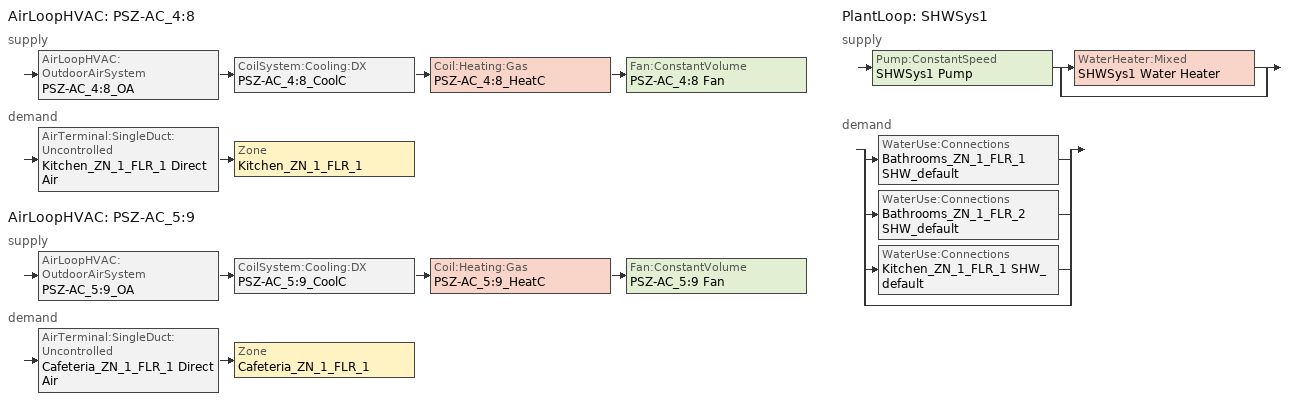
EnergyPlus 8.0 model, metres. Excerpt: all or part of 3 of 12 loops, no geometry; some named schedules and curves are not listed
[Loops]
AirLoopHVAC 'PSZ-AC_4:8'
 supply: AirLoopHVAC:OutdoorAirSystem 'PSZ-AC_4:8_OA' > CoilSystem:Cooling:DX 'PSZ-AC_4:8_CoolC' > Coil:Heating:Gas 'PSZ-AC_4:8_HeatC' > Fan:ConstantVolume 'PSZ-AC_4:8 Fan'
 demand: AirTerminal:SingleDuct:Uncontrolled 'Kitchen_ZN_1_FLR_1 Direct Air' > Zone 'Kitchen_ZN_1_FLR_1'
AirLoopHVAC 'PSZ-AC_5:9'
 supply: AirLoopHVAC:OutdoorAirSystem 'PSZ-AC_5:9_OA' > CoilSystem:Cooling:DX 'PSZ-AC_5:9_CoolC' > Coil:Heating:Gas 'PSZ-AC_5:9_HeatC' > Fan:ConstantVolume 'PSZ-AC_5:9 Fan'
 demand: AirTerminal:SingleDuct:Uncontrolled 'Cafeteria_ZN_1_FLR_1 Direct Air' > Zone 'Cafeteria_ZN_1_FLR_1'
PlantLoop 'SHWSys1'
 supply: Pump:ConstantSpeed 'SHWSys1 Pump' > split
  | WaterHeater:Mixed 'SHWSys1 Water Heater'
  | bypass
 demand: split
  | WaterUse:Connections 'Bathrooms_ZN_1_FLR_1 SHW_default'
  | WaterUse:Connections 'Bathrooms_ZN_1_FLR_2 SHW_default'
  | WaterUse:Connections 'Kitchen_ZN_1_FLR_1 SHW_default'
  | bypass
[Sizing:Zone] Zone Cooling Design Supply Air Temperature Input Method=SupplyAirTemperature; Zone Cooling Design Supply Air Temperature {C}=12.8; Zone Heating Design Supply Air Temperature Input Method=SupplyAirTemperature; Zone Heating Design Supply Air Temperature {C}=40; Zone Cooling Design Supply Air Humidity Ratio {kg-H2O/kg-air}=0.0085; Zone Heating Design Supply Air Humidity Ratio {kg-H2O/kg-air}=0.008; Zone Heating Sizing Factor=0; Zone Cooling Sizing Factor=0; Cooling Design Air Flow Method=DesignDay; Cooling Design Air Flow Rate {m3/s}=0; Cooling Minimum Air Flow {m3/s}=0; Cooling Minimum Air Flow Fraction=0; Heating Design Air Flow Method=DesignDay; Heating Design Air Flow Rate {m3/s}=0
Name | Design Specification Outdoor Air Object
Kitchen_ZN_1_FLR_1 | SZ DSOA Kitchen_ZN_1_FLR_1
Cafeteria_ZN_1_FLR_1 | SZ DSOA Cafeteria_ZN_1_FLR_1
[DesignSpecification:OutdoorAir]
Name | Outdoor Air Method | Outdoor Air Flow per Zone {m3/s} | Outdoor Air Flow per Zone Floor Area {m3/s-m2}
SZ DSOA Kitchen_ZN_1_FLR_1 | Flow/Zone | 2.54852
SZ DSOA Cafeteria_ZN_1_FLR_1 | Flow/Area |  | 0.0047241
[Fan:ZoneExhaust]
Kitchen_ZN_1_FLR_1 Exhaust Fan: Kitchen_Exhaust_SCH, 0.16, 125, 2.548516, Kitchen_Exhaust_SCH_DCV, Kitchen Exhaust Fan Balanced Exhaust Fraction Schedule
[Sizing:System] Type of Load to Size On=Sensible; Design Outdoor Air Flow Rate {m3/s}=AUTOSIZE; Minimum System Air Flow Ratio=1; Preheat Design Temperature {C}=7; Preheat Design Humidity Ratio {kgWater/kgDryAir}=0.008; Precool Design Temperature {C}=12.8; Precool Design Humidity Ratio {kgWater/kgDryAir}=0.008; Central Cooling Design Supply Air Temperature {C}=12.8; Central Heating Design Supply Air Temperature                        !- Central Heating Design Supply Air Temperature {C}=40; Sizing Option=Coincident; 100% Outdoor Air in Cooling=No; 100% Outdoor Air in Heating=No; Central Cooling Design Supply Air Humidity Ratio {kg-H2O/kg-Air}=0.0085; Central Heating Design Supply Air Humidity Ratio {kgWater/kgDryAir}=0.008; Cooling Design Air Flow Method=DesignDay; Cooling Design Air Flow Rate {m3/s}=0; Heating Design Air Flow Method=DesignDay; Heating Design Air Flow Rate {m3/s}=0; System Outdoor Air Method=ZoneSum
PSZ-AC_4:8; PSZ-AC_5:9
[Sizing:Plant]
SHWSys1: Loop Type=Heating; Design Loop Exit Temperature {C}=48.9; Loop Design Temperature Difference {deltaC}=5
[ZoneControl:Thermostat] Control Type Schedule=Dual Zone Control Type Sched
Name | Zone or ZoneList | Control 1
Kitchen_ZN_1_FLR_1 Thermostat | Kitchen_ZN_1_FLR_1 | Kitchen_ZN_1_FLR_1 DualSPSched
Cafeteria_ZN_1_FLR_1 Thermostat | Cafeteria_ZN_1_FLR_1 | Cafeteria_ZN_1_FLR_1 DualSPSched
[ThermostatSetpoint:DualSetpoint] Cooling Setpoint Temperature Schedule=CLGSETP_SCH_NO_SETBACK
Name | Heating Setpoint Temperature Schedule
Kitchen_ZN_1_FLR_1 DualSPSched | HTGSETP_SCH_PSZ_AC_4_8
Cafeteria_ZN_1_FLR_1 DualSPSched | HTGSETP_SCH_PSZ_AC_5_9
[AirTerminal:SingleDuct:Uncontrolled] Availability Schedule=ALWAYS_ON; Maximum Air Flow Rate {m3/s}=AUTOSIZE
Kitchen_ZN_1_FLR_1 Direct Air; Cafeteria_ZN_1_FLR_1 Direct Air
[Zone equipment]
Kitchen_ZN_1_FLR_1: Kitchen_ZN_1_FLR_1 Exhaust Fan, Kitchen_ZN_1_FLR_1 Direct Air
Cafeteria_ZN_1_FLR_1: Cafeteria_ZN_1_FLR_1 Direct Air
[Fan:ConstantVolume] Availability Schedule=HVACOperationSchd; Fan Efficiency=0.58175; Pressure Rise {Pa}=622.5; Maximum Flow Rate {m3/s}=AUTOSIZE; Motor Efficiency=0.895; Motor In Airstream Fraction=1
PSZ-AC_4:8 Fan; PSZ-AC_5:9 Fan
[Coil:Cooling:DX:TwoSpeed] Availability Schedule=ALWAYS_ON; Rated High Speed Sensible Heat Ratio=0.67608; Rated Low Speed Sensible Heat Ratio=0.67608
Name | Rated High Speed Total Cooling Capacity {W} | Rated High Speed COP {W/W} | Rated High Speed Air Flow Rate {m3/s} | Total Cooling Capacity Function of Temperature Curve | Total Cooling Capacity Function of Flow Fraction Curve | Energy Input Ratio Function of Temperature Curve | Energy Input Ratio Function of Flow Fraction Curve | Part Load Fraction Correlation Curve | Rated Low Speed Total Cooling Capacity {W} | Rated Low Speed COP {W/W} | Rated Low Speed Air Flow Rate {m3/s} | Low Speed Total Cooling Capacity Function of Temperature Curve | Low Speed Energy Input Ratio Function of Temperature Curve
PSZ-AC_4:8_CoolC DXCoil | 63285.73 | 3.73224 | 2.54852 | PSZ-AC_4:8_CoolCLennoxStandard10Ton_TGA120S2B_CapFT | PSZ-AC_4:8_CoolCLennoxStandard10Ton_TGA120S2B_CapFF | PSZ-AC_4:8_CoolCLennoxStandard10Ton_TGA120S2B_EIRFT | PSZ-AC_4:8_CoolCLennoxStandard10Ton_TGA120S2B_EIRFFF | PSZ-AC_4:8_CoolCLennoxStandard10Ton_TGA120S2B_PLR | 31642.9 | 3.73224 | 1.69901 | PSZ-AC_4:8_CoolCLennoxStandard10Ton_TGA120S2B_CapFT | PSZ-AC_4:8_CoolCLennoxStandard10Ton_TGA120S2B_EIRFT
PSZ-AC_5:9_CoolC DXCoil | 73201.91 | 3.39929 | 2.94784 | PSZ-AC_5:9_CoolCLennoxStandard10Ton_TGA120S2B_CapFT | PSZ-AC_5:9_CoolCLennoxStandard10Ton_TGA120S2B_CapFF | PSZ-AC_5:9_CoolCLennoxStandard10Ton_TGA120S2B_EIRFT | PSZ-AC_5:9_CoolCLennoxStandard10Ton_TGA120S2B_EIRFFF | PSZ-AC_5:9_CoolCLennoxStandard10Ton_TGA120S2B_PLR | 36601 | 3.39929 | 1.96523 | PSZ-AC_5:9_CoolCLennoxStandard10Ton_TGA120S2B_CapFT | PSZ-AC_5:9_CoolCLennoxStandard10Ton_TGA120S2B_EIRFT
[Coil:Heating:Gas] Availability Schedule=ALWAYS_ON; Gas Burner Efficiency=0.8; Nominal Capacity                        !- Nominal Capacity {W}=AUTOSIZE
PSZ-AC_4:8_HeatC; PSZ-AC_5:9_HeatC
[CoilSystem:Cooling:DX] Availability Schedule=ALWAYS_ON
Name | Cooling Coil
PSZ-AC_4:8_CoolC | PSZ-AC_4:8_CoolC DXCoil
PSZ-AC_5:9_CoolC | PSZ-AC_5:9_CoolC DXCoil
[Controller:OutdoorAir] Minimum Outdoor Air Flow Rate {m3/s}=AUTOSIZE; Maximum Outdoor Air Flow Rate {m3/s}=AUTOSIZE; Economizer Control Type=DifferentialEnthalpy; Economizer Control Action Type=ModulateFlow; Lockout Type=NoLockout; Minimum Limit Type=FixedMinimum
Name | Minimum Outdoor Air Schedule | Maximum Fraction of Outdoor Air Schedule | Heat Recovery Bypass Control Type
PSZ-AC_4:8_OA_Controller | Kitchen_Exhaust_SCH | PSZ4_8_Timestep_Econ_Eff_SCH
PSZ-AC_5:9_OA_Controller | MinOA_MotorizedDamper_Sched | PSZ5_9_Timestep_Econ_Eff_SCH | BypassWhenOAFlowGreaterThanMinimum
[AirLoopHVAC] Design Supply Air Flow Rate {m3/s}=AUTOSIZE
PSZ-AC_4:8; PSZ-AC_5:9
[Pump:ConstantSpeed]
SHWSys1 Pump: Rated Flow Rate {m3/s}=autosize; Rated Pump Head {Pa}=34026; Rated Power Consumption {W}=AUTOSIZE; Motor Efficiency=0.3; Fraction of Motor Inefficiencies to Fluid Stream=0; Pump Control Type=Intermittent
[SetpointManager:Scheduled]
SHWSys1 Loop Setpoint Manager: Control Variable=Temperature; Schedule=SHWSys1-Loop-Temp-Schedule; Setpoint Node or NodeList=SHWSys1 Supply Outlet Node
[WaterHeater:Mixed] Deadband Temperature Difference {deltaC}=2; Maximum Temperature Limit {C}=82.2222; Heater Control Type=Cycle
Name | Tank Volume {m3} | Setpoint Temperature Schedule | Heater Maximum Capacity {W} | Heater Fuel Type | Heater Thermal Efficiency | Off Cycle Parasitic Fuel Consumption Rate {W} | Off Cycle Parasitic Fuel Type | Off Cycle Parasitic Heat Fraction to Tank | On Cycle Parasitic Fuel Consumption Rate {W} | On Cycle Parasitic Fuel Type | Ambient Temperature Indicator | Ambient Temperature Zone | Off Cycle Loss Coefficient to Ambient Temperature {W/K} | On Cycle Loss Coefficient to Ambient Temperature {W/K} | Use Side Effectiveness | Source Side Effectiveness | Use Side Design Flow Rate {m3/s} | Source Side Design Flow Rate {m3/s} | Indirect Water Heating Recovery Time {hr} | Heater Minimum Capacity {W} | Off-Cycle Loss Coefficient To Ambient Temperature {W/K}. | On-Cycle Loss Coefficient To Ambient Temperature {W/K}   . | Peak Use Flow Rate {m3/s} | Use Flow Rate Fraction Schedule | Cold Water Supply Temperature Schedule
SHWSys1 Water Heater | 2.271247 | SHWSys1 Water Heater Setpoint Temperature Schedule Name | 175842.6 | NATURALGAS | 0.802765 | 879 | NATURALGAS | 0.8 | 879 | NATURALGAS | zone | MECH_ZN_1_FLR_1 | 15.601 | 15.601 | 1 | 1 | AUTOSIZE | AUTOSIZE | 1.5
SHW Booster Water Heater | 0.0227125 | Booster Water Setpoint Temp Schedule | 14000 | Electricity | 1 |  | Electricity | 0 |  |  | Zone | KITCHEN_ZN_1_FLR_1 |  |  |  |  |  |  |  | 0 | 1.59105 | 1.59105 | 0.00149607 | BLDG_SWH_SCH | Booster Water Inlet Temp Schedule
[PlantLoop]
SHWSys1: Fluid Type=Water; Plant Equipment Operation Scheme=SHWSys1 Loop Operation Scheme List; Maximum Loop Temperature {C}=60; Minimum Loop Temperature {C}=10; Maximum Loop Flow Rate {m3/s}=AUTOSIZE; Minimum Loop Flow Rate {m3/s}=0; Plant Loop Volume {m3}=AUTOSIZE; Load Distribution Scheme=Optimal
[PlantEquipmentList]
SHWSys1 Equipment List: SHWSys1 Water Heater
[PlantEquipmentOperation:HeatingLoad]
SHWSys1 Operation Scheme: Load Range 1 Lower Limit {W}=0; Load Range 1 Upper Limit {W}=1000000000000000; Range 1 Equipment List=SHWSys1 Equipment List
[PlantEquipmentOperationSchemes]
SHWSys1 Loop Operation Scheme List: Control Scheme 1=SHWSys1 Operation Scheme; Control Scheme 1 Schedule=PlantOnSched
[SetpointManager:SingleZone:Reheat] Control Variable=Temperature; Minimum Supply Air Temperature {C}=10; Maximum Supply Air Temperature {C}=50
Name | Control Zone | Setpoint Node or NodeList
SupAirTemp MngrKitchen_ZN_1_FLR_1 | Kitchen_ZN_1_FLR_1 | PSZ-AC_4:8 Supply Equipment Outlet Node
SupAirTemp MngrCafeteria_ZN_1_FLR_1 | Cafeteria_ZN_1_FLR_1 | PSZ-AC_5:9 Supply Equipment Outlet Node
[SetpointManager:MixedAir] Control Variable=Temperature
Name | Setpoint Node or NodeList
PSZ-AC_4:8_CoolC SAT Manager | PSZ-AC_4:8_CoolC-PSZ-AC_4:8_HeatCNode
PSZ-AC_4:8_HeatC MixedAir Manager | PSZ-AC_4:8_HeatC-PSZ-AC_4:8 FanNode
PSZ-AC_4:8_OAMixed Air Temp Manager | PSZ-AC_4:8_OA-PSZ-AC_4:8_CoolCNode
PSZ-AC_5:9_CoolC SAT Manager | PSZ-AC_5:9_CoolC-PSZ-AC_5:9_HeatCNode
PSZ-AC_5:9_HeatC MixedAir Manager | PSZ-AC_5:9_HeatC-PSZ-AC_5:9 FanNode
PSZ-AC_5:9_OAMixed Air Temp Manager | PSZ-AC_5:9_OA-PSZ-AC_5:9_CoolCNode
[SetpointManager:OutdoorAirPretreat]
PSZ-AC_5:9 Heat Exhchanger Supply Air Temp Manager: Control Variable=Temperature; Minimum Setpoint Temperature {C}=-99; Maximum Setpoint Temperature {C}=99; Minimum Setpoint Humidity Ratio {kgWater/kgDryAir}=0.00001; Maximum Setpoint Humidity Ratio {kgWater/kgDryAir}=1; Setpoint Node or NodeList=PSZ-AC_5:9 Heat Recovery Outlet Node
[HeatExchanger:AirToAir:SensibleAndLatent]
PSZ-AC_5:9 OA Heat Recovery: Availability Schedule=Always_On; Nominal Supply Air Flow Rate {m3/s}=AUTOSIZE; Sensible Effectiveness at 100% Heating Air Flow=0.7; Latent Effectiveness at 100% Heating Air Flow=0.6; Sensible Effectiveness at 75% Heating Air Flow=0.7; Latent Effectiveness at 75% Heating Air Flow=0.6; Sensible Effectiveness at 100% Cooling Air Flow=0.75; Latent Effectiveness at 100% Cooling Air Flow=0.6; Sensible Effectiveness at 75% Cooling Air Flow=0.75; Latent Effectiveness at 75% Cooling Air Flow=0.6; Nominal Electric Power {W}=2165.08; Supply Air Outlet Temperature Control=Yes; Heat Exchanger Type=Rotary; Frost Control Type=ExhaustOnly; Threshold Temperature {C}=-23.3; Initial Defrost Time Fraction=0.167; Rate of Defrost Time Fraction Increase {1/K}=1.44
[Refrigeration:Case] Availability Schedule=ALWAYS_ON; Zone=Kitchen_ZN_1_FLR_1; Rated Ambient Temperature {C}=23.88; Rated Ambient Relative Humidity {percent}=55; Rated Total Cooling Capacity per Unit Length {W/m}=734; Case Length {m}=7.32; Latent Case Credit Curve Type=CaseTemperatureMethod; Standard Case Lighting Power per Unit Length {W/m}=33; Case Lighting Schedule=BLDG_LIGHT_SCH; Fraction of Lighting Energy to Case=1; Case Anti-Sweat Heater Power per Unit Length {W/m}=0; Minimum Anti-Sweat Heater Power per Unit Length {W/m}=0; Anti-Sweat Heater Control Type=None; Humidity at Zero Anti-Sweat Heater Energy {percent}=0; Case Height {m}=0; Defrost Energy Correction Curve Type=None
Name | Rated Latent Heat Ratio | Rated Runtime Fraction | Case Operating Temperature {C} | Latent Case Credit Curve | Standard Case Fan Power per Unit Length {W/m} | Operating Case Fan Power per Unit Length {W/m} | Fraction of Anti-Sweat Heater Energy to Case | Case Defrost Power per Unit Length {W/m} | Case Defrost Type | Case Defrost Schedule | Case Defrost Drip-Down Schedule | Under Case HVAC Return Air Fraction | Refrigerated Case Restocking Schedule | Case Credit Fraction Schedule
Kitchen_ZN_1_FLR_1_Case:1_WALKINFREEZER | 0.1 | 0.4 | -23 | Kitchen_ZN_1_FLR_1_Case:1_WALKINFREEZERSingleShelfHorizontal_LatentEnergyMult | 68.3 | 68.3 | 0 | 410 | ELECTRIC | Kitchen_ZN_1_FLR_1_Case:1_WALKINFREEZER_CaseDefrost2aDaySched | Kitchen_ZN_1_FLR_1_Case:1_WALKINFREEZER_CaseDripDown2aDaySched | 0 | Kitchen_ZN_1_FLR_1_Case:1_WALKINFREEZER_WalkInStockingSched | Kitchen_ZN_1_FLR_1_Case:1_WALKINFREEZER_CaseCreditReduxSched
Kitchen_ZN_1_FLR_1_Case:2_SELFCONTAINEDDISPLAYCASE | 0.08 | 0.85 | 2 | Kitchen_ZN_1_FLR_1_Case:2_SELFCONTAINEDDISPLAYCASEMultiShelfVertical_LatentEnergyMult | 55 | 55 | 0.2 | 0 | NONE |  |  | 0.05 | Kitchen_ZN_1_FLR_1_Case:2_SELFCONTAINEDDISPLAYCASE_CaseStockingSched
[Refrigeration:CaseAndWalkInList]
Name | Case or WalkIn 1
RACK1CaseList | Kitchen_ZN_1_FLR_1_Case:1_WALKINFREEZER
RACK2CaseList | Kitchen_ZN_1_FLR_1_Case:2_SELFCONTAINEDDISPLAYCASE
[WaterUse:Equipment] Flow Rate Fraction Schedule=BLDG_SWH_SCH
Name | Peak Flow Rate {m3/s} | Target Temperature Schedule | Hot Water Supply Temperature Schedule | Zone | Sensible Fraction Schedule | Latent Fraction Schedule
Bathrooms_ZN_1_FLR_1 SHW_default | 7.39764e-05 | Bathrooms_ZN_1_FLR_1 SHW_default Temp Sched | Bathrooms_ZN_1_FLR_1 SHW_default Hot Supply Temp Sched | Bathrooms_ZN_1_FLR_1 | Bathrooms_ZN_1_FLR_1 SHW_default Sensible fract sched | Bathrooms_ZN_1_FLR_1 SHW_default Latent fract sched
Bathrooms_ZN_1_FLR_2 SHW_default | 7.39764e-05 | Bathrooms_ZN_1_FLR_2 SHW_default Temp Sched | Bathrooms_ZN_1_FLR_2 SHW_default Hot Supply Temp Sched | Bathrooms_ZN_1_FLR_2 | Bathrooms_ZN_1_FLR_2 SHW_default Sensible fract sched | Bathrooms_ZN_1_FLR_2 SHW_default Latent fract sched
Kitchen_ZN_1_FLR_1 SHW_default | 0.000333647 | Kitchen_ZN_1_FLR_1 SHW_default Temp Sched | Kitchen_ZN_1_FLR_1 SHW_default Hot Supply Temp Sched | Kitchen_ZN_1_FLR_1 | Kitchen_ZN_1_FLR_1 SHW_default Sensible fract sched | Kitchen_ZN_1_FLR_1 SHW_default Latent fract sched
[WaterUse:Connections]
Name | Water Use Equipment 1
Bathrooms_ZN_1_FLR_1 SHW_default | Bathrooms_ZN_1_FLR_1 SHW_default
Bathrooms_ZN_1_FLR_2 SHW_default | Bathrooms_ZN_1_FLR_2 SHW_default
Kitchen_ZN_1_FLR_1 SHW_default | Kitchen_ZN_1_FLR_1 SHW_default
[EnergyManagementSystem:Sensor]
Name | Output:Variable or Output:Meter Index Key | Output:Variable or Output:Meter
KITCHEN_ZN_1_FLR_1_Temp | KITCHEN_ZN_1_FLR_1 Air Node | System Node Temperature
PSZ4_8_OAFlowMass | PSZ-AC_4:8_OAInlet Node | System Node Mass Flow Rate
PSZ4_8_HeatingRTF | PSZ-AC_4:8_HeatC | Heating Coil Runtime Fraction
PSZ4_8_RTF | PSZ-AC_4:8_CoolC DXCoil | Cooling Coil Runtime Fraction
PSZ4_8_SpeedRatio | PSZ-AC_4:8_CoolC | Coil System Compressor Speed Ratio
PSZ4_8_Econo_Status | PSZ-AC_4:8 | Air System Outdoor Air Economizer Status
CAFETERIA_ZN_1_FLR_1_Temp | CAFETERIA_ZN_1_FLR_1 Air Node | System Node Temperature
PSZ5_9_OAFlowMass | PSZ-AC_5:9_OAInlet Node | System Node Mass Flow Rate
PSZ5_9_HeatingRTF | PSZ-AC_5:9_HeatC | Heating Coil Runtime Fraction
PSZ5_9_RTF | PSZ-AC_5:9_CoolC DXCoil | Cooling Coil Runtime Fraction
PSZ5_9_SpeedRatio | PSZ-AC_5:9_CoolC | Coil System Compressor Speed Ratio
PSZ5_9_Econo_Status | PSZ-AC_5:9 | Air System Outdoor Air Economizer Status
[EnergyManagementSystem:InternalVariable]
Name | Internal Data Index Key | Internal Data Type
PSZ4_8_Fan_DesignPressure | PSZ-AC_4:8 fan | Fan Nominal Pressure Rise
PSZ4_8_DesignFlowMass | PSZ-AC_4:8_OA_CONTROLLER | Outdoor Air Controller Maximum Mass Flow Rate
PSZ4_8_OADesignMass | PSZ-AC_4:8_OA_CONTROLLER | Outdoor Air Controller Minimum Mass Flow Rate
PSZ5_9_Fan_DesignPressure | PSZ-AC_5:9 fan | Fan Nominal Pressure Rise
PSZ5_9_DesignFlowMass | PSZ-AC_5:9_OA_CONTROLLER | Outdoor Air Controller Maximum Mass Flow Rate
PSZ5_9_OADesignMass | PSZ-AC_5:9_OA_CONTROLLER | Outdoor Air Controller Minimum Mass Flow Rate
PSZ_AC_5_9_fan_size_mass | PSZ-AC_5:9 Fan | Fan Maximum Mass Flow Rate
PSZ_AC_4_8_fan_size_mass | PSZ-AC_4:8 Fan | Fan Maximum Mass Flow Rate
[EnergyManagementSystem:Actuator] Actuated Component Type=Fan; Actuated Component Control Type=Fan Pressure Rise
Name | Actuated Component Unique
PSZ4_8_Fan_Pressure | PSZ-AC_4:8 fan
PSZ5_9_Fan_Pressure | PSZ-AC_5:9 fan
[Schedule:Compact]
Booster Water Setpoint Temp Schedule: THROUGH: 12/31, FOR: AllDays, UNTIL: 24:00, 82.22
ALWAYS_ON: Through: 12/31, For: AllDays, Until: 24:00, 1
Dual Zone Control Type Sched: Through: 12/31, For: AllDays, Until: 24:00, 4
Kitchen_Exhaust_SCH: Through: 6/30, For: Weekdays SummerDesignDay WinterDesignDay, Until: 08:00, 0, Until: 17:00, 1, Until: 24:00, 0, For: WeekEnds Holidays AllOtherDays, Until: 24:00, 0, Through: 9/1, For: Weekdays SummerDesignDay WinterDesignDay, Until: 08:00, 0, Until: 17:00, 1, Until: 21:00, 1, Until: 24:00, 0, For: WeekEnds Holidays AllOtherDays, Until: 24:00, 0, Through: 12/31, For: Weekdays SummerDesignDay WinterDesignDay, Until: 08:00, 0, Until: 16:00, 1, Until: 21:00, 1, Until: 24:00, 0, For: WeekEnds Holidays AllOtherDays, Until: 24:00, 0
HVACOperationSchd: Through: 12/31, For: Weekdays SummerDesignDay WinterDesignDay, Until: 07:00, 0, Until: 21:00, 1, Until: 24:00, 0, For: WeekEnds Holidays AllOtherDays, Until: 24:00, 0
MinOA_MotorizedDamper_Sched: Through: 12/31, For: Weekdays SummerDesignDay WinterDesignDay, Until: 08:00, 0, Until: 21:00, 1, Until: 24:00, 0, For: WeekEnds Holidays AllOtherDays, Until: 24:00, 0
SHWSys1-Loop-Temp-Schedule; SHWSys1 Water Heater Setpoint Temperature Schedule Name: Through: 12/31, For: AllDays, Until: 24:00, 60
Kitchen Exhaust Fan Balanced Exhaust Fraction Schedule: Through: 6/30, For: Weekdays SummerDesignDay WinterDesignDay, Until: 08:00, 0, Until: 17:00, 0, Until: 24:00, 0, For: WeekEnds Holidays AllOtherDays, Until: 24:00, 0, Through: 9/1, For: Weekdays SummerDesignDay WinterDesignDay, Until: 08:00, 0, Until: 17:00, 0, Until: 21:00, 0, Until: 24:00, 0, For: WeekEnds Holidays AllOtherDays, Until: 24:00, 0, Through: 12/31, For: Weekdays SummerDesignDay WinterDesignDay, Until: 08:00, 0, Until: 16:00, 0, Until: 21:00, 0, Until: 24:00, 0, For: WeekEnds Holidays AllOtherDays, Until: 24:00, 0
Kitchen_Exhaust_SCH_DCV: Through: 6/30, For: Weekdays SummerDesignDay, Until: 08:00, 0, Until: 10:00, 0.81, Until: 13:00, 1, Until: 17:00, 0.63, Until: 24:00, 0, For: WeekEnds WinterDesignDay Holidays AllOtherDays, Until: 24:00, 0, Through: 9/1, For: Weekdays SummerDesignDay WinterDesignDay, Until: 08:00, 0, Until: 10:00, 0.81, Until: 13:00, 1, Until: 21:00, 0.63, Until: 24:00, 0, For: WeekEnds Holidays AllOtherDays, Until: 24:00, 0, Through: 12/31, For: Weekdays SummerDesignDay WinterDesignDay, Until: 08:00, 0, Until: 10:00, 0.81, Until: 13:00, 1, Until: 21:00, 0.63, Until: 24:00, 0, For: WeekEnds Holidays AllOtherDays, Until: 24:00, 0
[Curve:Quadratic]
Name | Coefficient1 Constant | Coefficient2 x | Coefficient3 x**2 | Minimum Value of x | Maximum Value of x
PSZ-AC_4:8_CoolCLennoxStandard10Ton_TGA120S2B_CapFF; PSZ-AC_5:9_CoolCLennoxStandard10Ton_TGA120S2B_CapFF | 0.77136 | 0.34053 | -0.11088 | 0.75918 | 1.13877
PSZ-AC_4:8_CoolCLennoxStandard10Ton_TGA120S2B_EIRFFF; PSZ-AC_5:9_CoolCLennoxStandard10Ton_TGA120S2B_EIRFFF | 1.2055 | -0.32953 | 0.12308 | 0.75918 | 1.13877
PSZ-AC_4:8_CoolCLennoxStandard10Ton_TGA120S2B_PLR; PSZ-AC_5:9_CoolCLennoxStandard10Ton_TGA120S2B_PLR | 0.771 | 0.229 | 0 | 0 | 1
[Curve:Biquadratic] Minimum Value of x=17; Maximum Value of x=22; Minimum Value of y=29; Maximum Value of y=46
Name | Coefficient1 Constant | Coefficient2 x | Coefficient3 x**2 | Coefficient4 y | Coefficient5 y**2 | Coefficient6 x*y
PSZ-AC_4:8_CoolCLennoxStandard10Ton_TGA120S2B_CapFT; PSZ-AC_5:9_CoolCLennoxStandard10Ton_TGA120S2B_CapFT | 0.42415 | 0.04426 | -0.00042 | 0.00333 | -0.00008 | -0.00021
PSZ-AC_4:8_CoolCLennoxStandard10Ton_TGA120S2B_EIRFT; PSZ-AC_5:9_CoolCLennoxStandard10Ton_TGA120S2B_EIRFT | 1.23649 | -0.02431 | 0.00057 | -0.01434 | 0.00063 | -0.00038
[Schedule:Constant]
PSZ4_8_Timestep_Econ_Eff_SCH; PSZ5_9_Timestep_Econ_Eff_SCH: Fraction, 0.7
